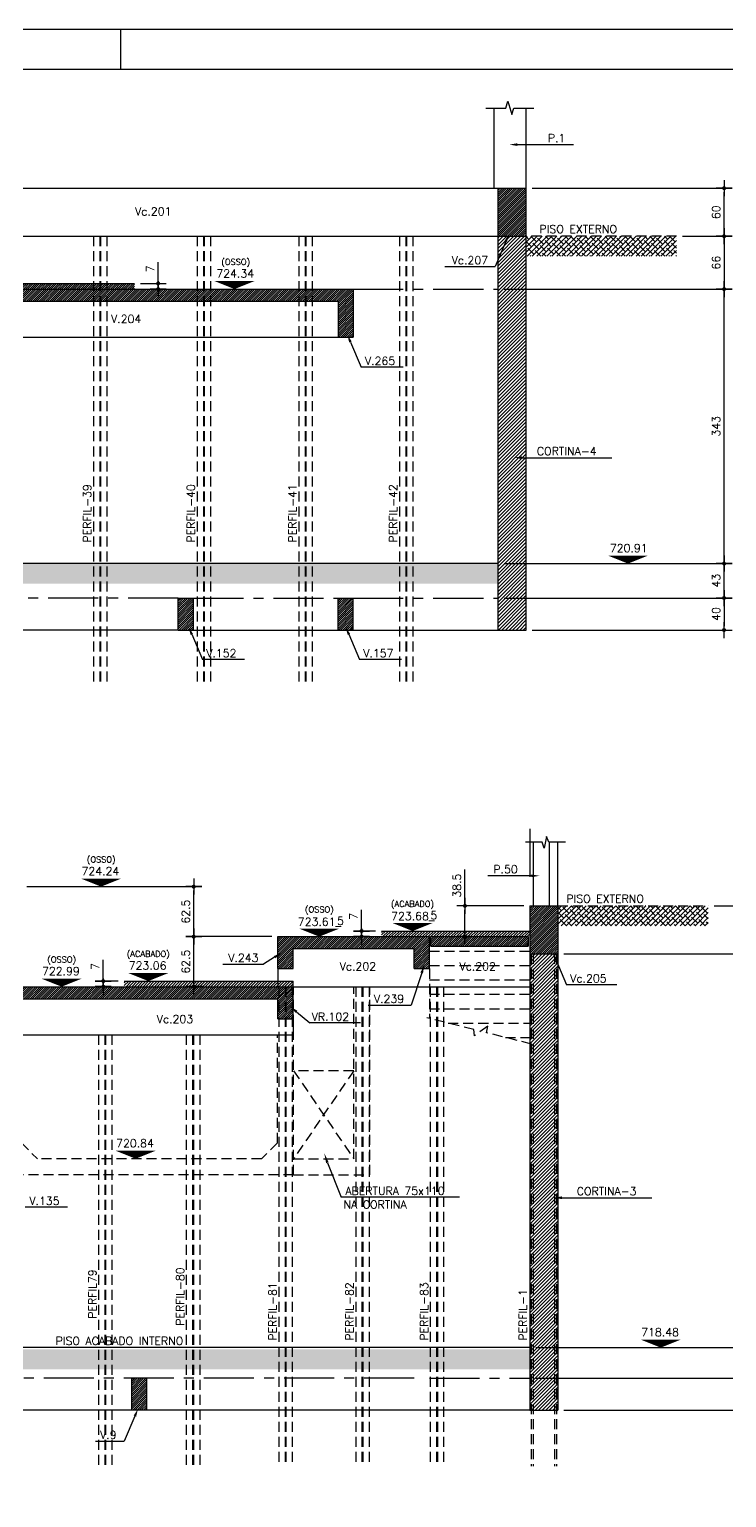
# Model space of a CAD drawing. Header units: inches. Extents: x 0 to 5940, y 0 to 4205.
# Drawn here: x 3051 to 3921, y 2370 to 4205 of the extents above; entities that cross this region are included whole.
import ezdxf
from ezdxf.enums import TextEntityAlignment as Align

# ---------------------------------------------------------------- set-up
doc = ezdxf.new("R2010")
doc.units = ezdxf.units.IN
doc.header["$LTSCALE"] = 50
doc.header["$MEASUREMENT"] = 0
doc.linetypes.add('CENTER', pattern=[2, 1.25, -0.25, 0.25, -0.25])
doc.linetypes.add('HIDDEN', pattern=[0.375, 0.25, -0.125])
for name, color, linetype in [('ATERRO', 253, 'Continuous'), ('CORTE-FORMA', 1, 'Continuous'), ('COTA', 6, 'Continuous'), ('DETALHES', 2, 'Continuous'), ('FOLHA', 7, 'Continuous'), ('NIVEL', 3, 'Continuous'), ('TEXTO', 3, 'Continuous'), ('TEXTO_PERFIL', 4, 'Continuous'), ('VISTAS', 2, 'Continuous')]:
    doc.layers.add(name, color=color, linetype=linetype)
doc.styles.add('060CL', font='simplex.shx', dxfattribs={"height": 11.25})
doc.styles.add('ROMANS', font='romans.shx')
doc.dimstyles.new('COTA_50', dxfattribs={"dimscale": 5, "dimtxt": 2, "dimasz": 1, "dimexe": 2, "dimexo": 1.5, "dimgap": 1, "dimtad": 1, "dimzin": 12, "dimdsep": 46, "dimtxsty": 'ROMANS', "dimblk1": 'COTA', "dimblk2": 'COTA', "dimsah": 1, "dimcen": -4, "dimdle": 1.5, "dimclrd": 6, "dimclre": 6, "dimclrt": 3, "dimadec": 0, "dimazin": 0, "dimtfac": 1, "dimtofl": 0, "dimtmove": 0, "dimatfit": 3, "dimldrblk": 'COTA', "dimfxl": 1, "dimtolj": 1, "dimtzin": 12, "dimarcsym": 0})
pattern_1 = [(45, (1113.1584, 8112.7046), (-1.3258252, 1.3258252), [])]
pattern_2 = [(45, (1113.1584, 8112.7046), (-3.093592, 3.093592), []), (135, (1113.1584, 8112.7046), (-9.2807765, 3.093592), [10.9375, -6.5625])]
pattern_3 = [(45, (-4682.6648, 13250.9905), (-1.32582521, 1.32582521), [])]
pattern_4 = [(45, (-30538.57, 9225.6202), (-1.76776695, 1.76776695), [])]

# ---------------------------------------------------------------- blocks, each defined once
blk = doc.blocks.new('COTA')
at = {"layer": 'COTA'}
for p, q in [((2, 0), (-2, 0)), ((0, -2), (0, 2))]:
    blk.add_line(p, q, dxfattribs=at)
at = {"layer": 'COTA', "const_width": 0.5}
blk.add_lwpolyline([(-0.25, 0, 1), (0.25, 0, 1)], format="xyb", close=True, dxfattribs=at)
blk = doc.blocks.new('*D6')
at = {"layer": 'COTA', "color": 6, "lineweight": -2, "transparency": 16777216}
for p, q in [((3678.7, 4006.5), (3928.3, 4006.5)), ((3918.3, 3951.5), (3918.3, 4001.5)), ((3866.4, 3946.5), (3928.3, 3946.5))]:
    blk.add_line(p, q, dxfattribs=at)
at = {"layer": 'Defpoints', "color": 0, "transparency": 16777216}
for p in [(3671.2, 4006.5), (3918.3, 4006.5), (3858.9, 3946.5)]:
    blk.add_point(p, dxfattribs=at)
at = {"layer": 'COTA', "color": 6, "lineweight": -2, "transparency": 16777216, "xscale": 5, "yscale": 5, "zscale": 5}
for p, rotation in [((3918.3, 4006.5), 90), ((3918.3, 3946.5), 270)]:
    blk.add_blockref('COTA', p, dxfattribs=dict(at, rotation=rotation))
at = {"layer": 'COTA', "color": 3, "transparency": 16777216, "insert": (3908.3, 3976.5), "char_height": 10, "attachment_point": 5, "rotation": 90, "style": 'ROMANS'}
blk.add_mtext('\\A1;60', dxfattribs=at)
blk = doc.blocks.new('*D7')
at = {"layer": 'COTA', "color": 6, "lineweight": -2, "transparency": 16777216}
for p, q in [((3643.7, 3494.5), (3928.3, 3494.5)), ((3918.3, 3489.5), (3918.3, 3459.5)), ((3678.7, 3454.5), (3928.3, 3454.5))]:
    blk.add_line(p, q, dxfattribs=at)
at = {"layer": 'Defpoints', "color": 0, "transparency": 16777216}
for p in [(3636.2, 3494.5), (3671.2, 3454.5), (3918.3, 3454.5)]:
    blk.add_point(p, dxfattribs=at)
at = {"layer": 'COTA', "color": 6, "lineweight": -2, "transparency": 16777216, "xscale": 5, "yscale": 5, "zscale": 5}
for p, rotation in [((3918.3, 3494.5), 90), ((3918.3, 3454.5), 270)]:
    blk.add_blockref('COTA', p, dxfattribs=dict(at, rotation=rotation))
at = {"layer": 'COTA', "color": 3, "transparency": 16777216, "insert": (3908.3, 3474.5), "char_height": 10, "attachment_point": 5, "rotation": 90, "style": 'ROMANS'}
blk.add_mtext('\\A1;40', dxfattribs=at)
blk = doc.blocks.new('*D5')
at = {"layer": 'COTA', "color": 6, "lineweight": -2, "transparency": 16777216}
for p, q in [((3866.4, 3946.5), (3928.3, 3946.5)), ((3918.3, 3941.5), (3918.3, 3885.5)), ((3866.4, 3880.5), (3928.3, 3880.5))]:
    blk.add_line(p, q, dxfattribs=at)
at = {"layer": 'Defpoints', "color": 0, "transparency": 16777216}
for p in [(3858.9, 3946.5), (3858.9, 3880.5), (3918.3, 3880.5)]:
    blk.add_point(p, dxfattribs=at)
at = {"layer": 'COTA', "color": 6, "lineweight": -2, "transparency": 16777216, "xscale": 5, "yscale": 5, "zscale": 5}
for p, rotation in [((3918.3, 3946.5), 90), ((3918.3, 3880.5), 270)]:
    blk.add_blockref('COTA', p, dxfattribs=dict(at, rotation=rotation))
at = {"layer": 'COTA', "color": 3, "transparency": 16777216, "insert": (3908.3, 3913.5), "char_height": 10, "attachment_point": 5, "rotation": 90, "style": 'ROMANS'}
blk.add_mtext('\\A1;66', dxfattribs=at)
blk = doc.blocks.new('*D18')
at = {"layer": 'COTA', "color": 6, "lineweight": -2, "transparency": 16777216}
for p, q in [((3906, 3109.9), (3964, 3109.9)), ((3954, 3104.9), (3954, 3054.9)), ((3718.3, 3049.9), (3964, 3049.9))]:
    blk.add_line(p, q, dxfattribs=at)
at = {"layer": 'Defpoints', "color": 0, "transparency": 16777216}
for p in [(3898.5, 3109.9), (3710.8, 3049.9), (3954, 3049.9)]:
    blk.add_point(p, dxfattribs=at)
at = {"layer": 'COTA', "color": 6, "lineweight": -2, "transparency": 16777216, "xscale": 5, "yscale": 5, "zscale": 5}
for p, rotation in [((3954, 3109.9), 90), ((3954, 3049.9), 270)]:
    blk.add_blockref('COTA', p, dxfattribs=dict(at, rotation=rotation))
at = {"layer": 'COTA', "color": 3, "transparency": 16777216, "insert": (3944, 3079.9), "char_height": 10, "attachment_point": 5, "rotation": 90, "style": 'ROMANS'}
blk.add_mtext('\\A1;60', dxfattribs=at)
blk = doc.blocks.new('*D19')
at = {"layer": 'COTA', "color": 6, "lineweight": -2, "transparency": 16777216}
for p, q in [((3725.8, 3049.9), (3964, 3049.9)), ((3954, 3044.9), (3954, 2562.9)), ((3683.3, 2557.9), (3964, 2557.9))]:
    blk.add_line(p, q, dxfattribs=at)
at = {"layer": 'Defpoints', "color": 0, "transparency": 16777216}
for p in [(3718.3, 3049.9), (3675.8, 2557.9), (3954, 2557.9)]:
    blk.add_point(p, dxfattribs=at)
at = {"layer": 'COTA', "color": 6, "lineweight": -2, "transparency": 16777216, "xscale": 5, "yscale": 5, "zscale": 5}
for p, rotation in [((3954, 3049.9), 90), ((3954, 2557.9), 270)]:
    blk.add_blockref('COTA', p, dxfattribs=dict(at, rotation=rotation))
at = {"layer": 'COTA', "color": 3, "transparency": 16777216, "insert": (3944, 2803.9), "char_height": 10, "attachment_point": 5, "rotation": 90, "style": 'ROMANS'}
blk.add_mtext('\\A1;492', dxfattribs=at)
blk = doc.blocks.new('*D20')
at = {"layer": 'COTA', "color": 6, "lineweight": -2, "transparency": 16777216}
for p, q in [((3683.3, 2557.9), (3964, 2557.9)), ((3954, 2524.9), (3954, 2552.9)), ((3683.3, 2519.9), (3964, 2519.9))]:
    blk.add_line(p, q, dxfattribs=at)
at = {"layer": 'Defpoints', "color": 0, "transparency": 16777216}
for p in [(3675.8, 2557.9), (3954, 2557.9), (3675.8, 2519.9)]:
    blk.add_point(p, dxfattribs=at)
at = {"layer": 'COTA', "color": 6, "lineweight": -2, "transparency": 16777216, "xscale": 5, "yscale": 5, "zscale": 5}
for p, rotation in [((3954, 2557.9), 90), ((3954, 2519.9), 270)]:
    blk.add_blockref('COTA', p, dxfattribs=dict(at, rotation=rotation))
at = {"layer": 'COTA', "color": 3, "transparency": 16777216, "insert": (3944, 2538.9), "char_height": 10, "attachment_point": 5, "rotation": 90, "style": 'ROMANS'}
blk.add_mtext('\\A1;38', dxfattribs=at)
blk = doc.blocks.new('*D21')
at = {"layer": 'COTA', "color": 6, "lineweight": -2, "transparency": 16777216}
for p, q in [((3690.8, 2519.9), (3964, 2519.9)), ((3954, 2514.9), (3954, 2484.9)), ((3718.3, 2479.9), (3964, 2479.9))]:
    blk.add_line(p, q, dxfattribs=at)
at = {"layer": 'Defpoints', "color": 0, "transparency": 16777216}
for p in [(3683.3, 2519.9), (3710.8, 2479.9), (3954, 2479.9)]:
    blk.add_point(p, dxfattribs=at)
at = {"layer": 'COTA', "color": 6, "lineweight": -2, "transparency": 16777216, "xscale": 5, "yscale": 5, "zscale": 5}
for p, rotation in [((3954, 2519.9), 90), ((3954, 2479.9), 270)]:
    blk.add_blockref('COTA', p, dxfattribs=dict(at, rotation=rotation))
at = {"layer": 'COTA', "color": 3, "transparency": 16777216, "insert": (3944, 2499.9), "char_height": 10, "attachment_point": 5, "rotation": 90, "style": 'ROMANS'}
blk.add_mtext('\\A1;40', dxfattribs=at)
blk = doc.blocks.new('*D22')
at = {"layer": 'COTA', "color": 6, "lineweight": -2, "transparency": 16777216}
for p, q in [((3594.7, 3109.9), (3594.7, 3155.4)), ((3668.3, 3109.9), (3584.7, 3109.9)), ((3594.7, 3076.4), (3594.7, 3104.9)), ((3600.6, 3071.4), (3584.7, 3071.4))]:
    blk.add_line(p, q, dxfattribs=at)
at = {"layer": 'Defpoints', "color": 0, "transparency": 16777216}
for p in [(3594.7, 3109.9), (3675.8, 3109.9), (3608.1, 3071.4)]:
    blk.add_point(p, dxfattribs=at)
at = {"layer": 'COTA', "color": 6, "lineweight": -2, "transparency": 16777216, "xscale": 5, "yscale": 5, "zscale": 5}
for p, rotation in [((3594.7, 3109.9), 90), ((3594.7, 3071.4), 270)]:
    blk.add_blockref('COTA', p, dxfattribs=dict(at, rotation=rotation))
at = {"layer": 'COTA', "color": 3, "transparency": 16777216, "insert": (3584.7, 3135.1), "char_height": 10, "attachment_point": 5, "rotation": 90, "style": 'ROMANS'}
blk.add_mtext('\\A1;38.5', dxfattribs=at)
blk = doc.blocks.new('*D23')
at = {"layer": 'COTA', "color": 6, "lineweight": -2, "transparency": 16777216}
for p, q in [((3353.7, 3071.4), (3246, 3071.4)), ((3256, 3013.9), (3256, 3066.4)), ((3268.2, 3008.9), (3246, 3008.9))]:
    blk.add_line(p, q, dxfattribs=at)
at = {"layer": 'Defpoints', "color": 0, "transparency": 16777216}
for p in [(3256, 3071.4), (3361.2, 3071.4), (3275.7, 3008.9)]:
    blk.add_point(p, dxfattribs=at)
at = {"layer": 'COTA', "color": 6, "lineweight": -2, "transparency": 16777216, "xscale": 5, "yscale": 5, "zscale": 5}
for p, rotation in [((3256, 3071.4), 90), ((3256, 3008.9), 270)]:
    blk.add_blockref('COTA', p, dxfattribs=dict(at, rotation=rotation))
at = {"layer": 'COTA', "color": 3, "transparency": 16777216, "insert": (3246, 3040.1), "char_height": 10, "attachment_point": 5, "rotation": 90, "style": 'ROMANS'}
blk.add_mtext('\\A1;62.5', dxfattribs=at)
blk = doc.blocks.new('*D24')
at = {"layer": 'COTA', "color": 6, "lineweight": -2, "transparency": 16777216}
for p, q in [((3047.7, 3133.9), (3266, 3133.9)), ((3256, 3076.4), (3256, 3128.9)), ((3262.7, 3071.4), (3246, 3071.4))]:
    blk.add_line(p, q, dxfattribs=at)
at = {"layer": 'Defpoints', "color": 0, "transparency": 16777216}
for p in [(3040.2, 3133.9), (3256, 3133.9), (3270.2, 3071.4)]:
    blk.add_point(p, dxfattribs=at)
at = {"layer": 'COTA', "color": 6, "lineweight": -2, "transparency": 16777216, "xscale": 5, "yscale": 5, "zscale": 5}
for p, rotation in [((3256, 3133.9), 90), ((3256, 3071.4), 270)]:
    blk.add_blockref('COTA', p, dxfattribs=dict(at, rotation=rotation))
at = {"layer": 'COTA', "color": 3, "transparency": 16777216, "insert": (3246, 3102.6), "char_height": 10, "attachment_point": 5, "rotation": 90, "style": 'ROMANS'}
blk.add_mtext('\\A1;62.5', dxfattribs=at)
blk = doc.blocks.new('*D89')
at = {"layer": 'COTA', "color": 6, "lineweight": -2, "transparency": 16777216}
for p, q in [((3465.6, 3083.4), (3465.6, 3105.1)), ((3483.1, 3078.4), (3455.6, 3078.4)), ((3458.8, 3071.4), (3455.6, 3071.4)), ((3465.6, 3066.4), (3465.6, 3061.4))]:
    blk.add_line(p, q, dxfattribs=at)
at = {"layer": 'Defpoints', "color": 0, "transparency": 16777216}
for p in [(3465.6, 3078.4), (3466.3, 3071.4), (3490.6, 3078.4)]:
    blk.add_point(p, dxfattribs=at)
at = {"layer": 'COTA', "color": 6, "lineweight": -2, "transparency": 16777216, "xscale": 5, "yscale": 5, "zscale": 5}
for p, rotation in [((3465.6, 3078.4), 270), ((3465.6, 3071.4), 90)]:
    blk.add_blockref('COTA', p, dxfattribs=dict(at, rotation=rotation))
at = {"layer": 'COTA', "color": 3, "transparency": 16777216, "insert": (3455.6, 3096.7), "char_height": 10, "attachment_point": 5, "rotation": 90, "style": 'ROMANS'}
blk.add_mtext('\\A1;7', dxfattribs=at)
blk = doc.blocks.new('*D90')
at = {"layer": 'COTA', "color": 6, "lineweight": -2, "transparency": 16777216}
for p, q in [((3143, 3020.9), (3143, 3042.6)), ((3161.8, 3015.9), (3133, 3015.9)), ((3141.3, 3008.9), (3133, 3008.9)), ((3143, 3003.9), (3143, 2998.9))]:
    blk.add_line(p, q, dxfattribs=at)
at = {"layer": 'Defpoints', "color": 0, "transparency": 16777216}
for p in [(3143, 3015.9), (3148.8, 3008.9), (3169.3, 3015.9)]:
    blk.add_point(p, dxfattribs=at)
at = {"layer": 'COTA', "color": 6, "lineweight": -2, "transparency": 16777216, "xscale": 5, "yscale": 5, "zscale": 5}
for p, rotation in [((3143, 3015.9), 270), ((3143, 3008.9), 90)]:
    blk.add_blockref('COTA', p, dxfattribs=dict(at, rotation=rotation))
at = {"layer": 'COTA', "color": 3, "transparency": 16777216, "insert": (3133, 3034.2), "char_height": 10, "attachment_point": 5, "rotation": 90, "style": 'ROMANS'}
blk.add_mtext('\\A1;7', dxfattribs=at)
blk = doc.blocks.new('*D96')
at = {"layer": 'COTA', "color": 6, "lineweight": -2, "transparency": 16777216}
for p, q in [((3211.5, 3892.5), (3211.5, 3914.2)), ((3189.6, 3887.5), (3221.5, 3887.5)), ((3211.5, 3875.5), (3211.5, 3870.5)), ((3213.6, 3880.5), (3221.5, 3880.5))]:
    blk.add_line(p, q, dxfattribs=at)
at = {"layer": 'Defpoints', "color": 0, "transparency": 16777216}
for p in [(3182.1, 3887.5), (3206.1, 3880.5), (3211.5, 3887.5)]:
    blk.add_point(p, dxfattribs=at)
at = {"layer": 'COTA', "color": 6, "lineweight": -2, "transparency": 16777216, "xscale": 5, "yscale": 5, "zscale": 5}
for p, rotation in [((3211.5, 3887.5), 270), ((3211.5, 3880.5), 90)]:
    blk.add_blockref('COTA', p, dxfattribs=dict(at, rotation=rotation))
at = {"layer": 'COTA', "color": 3, "transparency": 16777216, "insert": (3201.5, 3905.8), "char_height": 10, "attachment_point": 5, "rotation": 90, "style": 'ROMANS'}
blk.add_mtext('\\A1;7', dxfattribs=at)
blk = doc.blocks.new('*D109')
at = {"layer": 'COTA', "color": 6, "lineweight": -2, "transparency": 16777216}
for p, q in [((3643.7, 3880.5), (3928.3, 3880.5)), ((3918.3, 3542.5), (3918.3, 3875.5)), ((3643.7, 3537.5), (3928.3, 3537.5))]:
    blk.add_line(p, q, dxfattribs=at)
at = {"layer": 'Defpoints', "color": 0, "transparency": 16777216}
for p in [(3636.2, 3880.5), (3918.3, 3880.5), (3636.2, 3537.5)]:
    blk.add_point(p, dxfattribs=at)
at = {"layer": 'COTA', "color": 6, "lineweight": -2, "transparency": 16777216, "xscale": 5, "yscale": 5, "zscale": 5}
for p, rotation in [((3918.3, 3880.5), 90), ((3918.3, 3537.5), 270)]:
    blk.add_blockref('COTA', p, dxfattribs=dict(at, rotation=rotation))
at = {"layer": 'COTA', "color": 3, "transparency": 16777216, "insert": (3908.3, 3709), "char_height": 10, "attachment_point": 5, "rotation": 90, "style": 'ROMANS'}
blk.add_mtext('\\A1;343', dxfattribs=at)
blk = doc.blocks.new('*D110')
at = {"layer": 'COTA', "color": 6, "lineweight": -2, "transparency": 16777216}
for p, q in [((3910.3, 3537.5), (3928.3, 3537.5)), ((3918.3, 3499.5), (3918.3, 3532.5)), ((3910.3, 3494.5), (3928.3, 3494.5))]:
    blk.add_line(p, q, dxfattribs=at)
at = {"layer": 'Defpoints', "color": 0, "transparency": 16777216}
for p in [(3902.8, 3537.5), (3918.3, 3537.5), (3902.8, 3494.5)]:
    blk.add_point(p, dxfattribs=at)
at = {"layer": 'COTA', "color": 6, "lineweight": -2, "transparency": 16777216, "xscale": 5, "yscale": 5, "zscale": 5}
for p, rotation in [((3918.3, 3537.5), 90), ((3918.3, 3494.5), 270)]:
    blk.add_blockref('COTA', p, dxfattribs=dict(at, rotation=rotation))
at = {"layer": 'COTA', "color": 3, "transparency": 16777216, "insert": (3908.3, 3516), "char_height": 10, "attachment_point": 5, "rotation": 90, "style": 'ROMANS'}
blk.add_mtext('\\A1;43', dxfattribs=at)

msp = doc.modelspace()

# ---------------------------------------------------------------- hatches: boundary and pattern name
at = {"layer": 'ATERRO'}
h = msp.add_hatch(dxfattribs=at)
h.set_pattern_fill('ANSI38', color=256, scale=35)
h.set_pattern_definition(pattern_2)
h.paths.add_polyline_path([(3858.858, 3946.516), (3671.169, 3946.516), (3671.169, 3921.564), (3858.858, 3921.564)])
h = msp.add_hatch(dxfattribs=at)
h.set_pattern_fill('ANSI38', color=256, scale=35)
h.set_pattern_definition(pattern_2)
h.paths.add_polyline_path([(3636.169, 3512.516), (3636.169, 3537.516), (711.969, 3537.516), (711.969, 3512.516)])
h = msp.add_hatch(dxfattribs=at)
h.set_pattern_fill('ANSI38', color=256, scale=35)
h.set_pattern_definition([(45, (-4682.6648, 13250.9905), (-3.0935922, 3.0935922), []), (135, (-4682.6648, 13250.9905), (-9.2807765, 3.0935922), [10.9375, -6.5625])])
h.paths.add_polyline_path([(2537.726, 2555.891), (3675.816, 2555.891), (3675.816, 2530.891), (2537.726, 2530.891)])
at = {"layer": 'DETALHES'}
h = msp.add_hatch(dxfattribs=at)
h.set_pattern_fill('ANSI38', color=8, scale=35, style=0)
h.set_pattern_definition([(45, (-12096.1614, 7004.6867), (-3.0935922, 3.0935922), []), (135, (-12096.1614, 7004.6867), (-9.2807765, 3.0935922), [10.9375, -6.5625])])
h.paths.add_polyline_path([(3710.816, 3109.891), (3898.505, 3109.891), (3898.505, 3084.938), (3710.816, 3084.938)])
at = {"layer": 'VISTAS'}
h = msp.add_hatch(dxfattribs=at)
h.set_pattern_fill('ANSI31', color=252, scale=15)
h.set_pattern_definition(pattern_1)
h.paths.add_polyline_path([(3636.169, 3946.516), (3671.169, 3946.516), (3671.169, 4006.516), (3636.169, 4006.516)])
h = msp.add_hatch(dxfattribs=at)
h.set_pattern_fill('ANSI31', color=253, scale=25)
h.set_pattern_definition([(45, (1113.1584, 8112.7046), (-2.2097087, 2.2097087), [])])
h.paths.add_polyline_path([(3671.169, 3946.516), (3636.169, 3946.516), (3636.169, 3454.516), (3671.169, 3454.516)])
h = msp.add_hatch(dxfattribs=at)
h.set_pattern_fill('ANSI31', color=253, scale=15)
h.set_pattern_definition([(45, (-30538.57, 8925.2883), (-1.32582521, 1.32582521), [])])
h.paths.add_polyline_path([(2926.703, 3880.516), (3182.117, 3880.516), (3182.117, 3887.516), (2926.703, 3887.516), (2926.703, 3885.516), (2421.703, 3885.516), (2421.703, 3870.516), (2926.703, 3870.516)])
h = msp.add_hatch(dxfattribs=at)
h.set_pattern_fill('ANSI31', color=252, scale=15)
h.set_pattern_definition(pattern_1)
h.paths.add_polyline_path([(2421.703, 3870.516), (2421.703, 3820.516), (2440.703, 3820.516), (2440.703, 3855.516), (2926.703, 3855.516), (2926.703, 3820.516), (2961.703, 3820.516), (2961.703, 3865.516), (3436.203, 3865.516), (3436.203, 3820.516), (3455.203, 3820.516), (3455.203, 3880.516), (2926.703, 3880.516), (2926.703, 3870.516)])
h = msp.add_hatch(dxfattribs=at)
h.set_pattern_fill('ANSI31', color=252, scale=15)
h.set_pattern_definition(pattern_1)
h.paths.add_polyline_path([(3236.669, 3454.516), (3236.669, 3494.516), (3255.669, 3494.516), (3255.669, 3454.516)])
h = msp.add_hatch(dxfattribs=at)
h.set_pattern_fill('ANSI31', color=252, scale=15)
h.set_pattern_definition(pattern_1)
h.paths.add_polyline_path([(3436.203, 3454.516), (3436.203, 3494.516), (3455.203, 3494.516), (3455.203, 3454.516)])
h = msp.add_hatch(dxfattribs=at)
h.set_pattern_fill('ANSI31', color=252, scale=15)
h.set_pattern_definition(pattern_3)
h.paths.add_polyline_path([(3675.816, 3049.891), (3710.816, 3049.891), (3710.816, 3109.891), (3675.816, 3109.891)])
h = msp.add_hatch(dxfattribs=at)
h.set_pattern_fill('ANSI31', color=252, scale=15)
h.set_pattern_definition(pattern_3)
h.paths.add_polyline_path([(3361.226, 3071.391), (3550.26, 3071.391), (3550.26, 3031.391), (3531.26, 3031.391), (3531.26, 3056.391), (3380.226, 3056.391), (3380.226, 3031.391), (3361.226, 3031.391)])
h = msp.add_hatch(dxfattribs=at)
h.set_pattern_fill('ANSI31', color=253, scale=20)
h.set_pattern_definition(pattern_4)
h.paths.add_polyline_path([(3675.816, 3078.391), (3490.617, 3078.391), (3490.617, 3071.391), (3675.816, 3071.391)])
h = msp.add_hatch(dxfattribs=at)
h.set_pattern_fill('ANSI31', color=252, scale=15)
h.set_pattern_definition(pattern_3)
h.paths.add_polyline_path([(3552.26, 3071.391), (3673.816, 3071.391), (3673.816, 3059.391), (3552.26, 3059.391)])
h = msp.add_hatch(dxfattribs=at)
h.set_pattern_fill('ANSI31', color=253, scale=25)
h.set_pattern_definition([(45, (-4682.6648, 13250.9905), (-2.2097087, 2.2097087), [])])
h.paths.add_polyline_path([(3675.816, 3049.891), (3710.816, 3049.891), (3710.816, 2479.891), (3675.816, 2479.891)])
h = msp.add_hatch(dxfattribs=at)
h.set_pattern_fill('ANSI31', color=252, scale=15)
h.set_pattern_definition(pattern_3)
h.paths.add_polyline_path([(3021.226, 3008.891), (3380.226, 3008.891), (3380.226, 2968.891), (3361.226, 2968.891), (3361.226, 2993.891), (3040.226, 2993.891), (3040.226, 2968.891), (3021.226, 2968.891)])
h = msp.add_hatch(dxfattribs=at)
h.set_pattern_fill('ANSI31', color=253, scale=20)
h.set_pattern_definition(pattern_4)
h.paths.add_polyline_path([(3380.226, 3015.891), (3169.291, 3015.891), (3169.291, 3008.891), (3380.226, 3008.891)])
h = msp.add_hatch(dxfattribs=at)
h.set_pattern_fill('ANSI31', color=252, scale=15)
h.set_pattern_definition([(45, (-4525.6648, 13250.9905), (-1.32582521, 1.32582521), [])])
h.paths.add_polyline_path([(3197.226, 2479.891), (3197.226, 2519.891), (3178.226, 2519.891), (3178.226, 2479.891)])

# ---------------------------------------------------------------- linework, layer by layer
at = {"layer": 'CORTE-FORMA'}
for p, q in [((3636.169, 3946.516), (3636.169, 4006.516)), ((3636.169, 4006.516), (3671.169, 4006.516)), ((3671.169, 3946.516), (3671.169, 4006.516)), ((3636.169, 3946.516), (3671.169, 3946.516)), ((2926.703, 3880.516), (3455.203, 3880.516)), ((3455.203, 3880.516), (3455.203, 3820.516)), ((2961.703, 3865.516), (3436.203, 3865.516)), ((3436.203, 3865.516), (3436.203, 3820.516)), ((3436.203, 3820.516), (3455.203, 3820.516))]:
    msp.add_line(p, q, dxfattribs=at)
at = {"layer": 'COTA', "linetype": 'CENTER'}
for p, q in [((3455.203, 3880.516), (3636.169, 3880.516)), ((3236.669, 3494.516), (2990.669, 3494.516)), ((3255.669, 3494.516), (3436.203, 3494.516)), ((3455.203, 3494.516), (3636.169, 3494.516)), ((3531.26, 2519.891), (3040.226, 2519.891)), ((3550.26, 2519.891), (3675.816, 2519.891))]:
    msp.add_line(p, q, dxfattribs=at)
at = {"layer": 'DETALHES', "color": 1, "linetype": 'HIDDEN'}
msp.add_line((3710.816, 3109.891), (3898.505, 3109.891), dxfattribs=at)
at = {"layer": 'FOLHA'}
msp.add_line((3165, 4155), (3165, 4205), dxfattribs=at)
at = {"layer": 'FOLHA', "color": 1}
msp.add_line((5895, 4155), (125, 4155), dxfattribs=at)
at = {"layer": 'FOLHA'}
msp.add_lwpolyline([(0, 4205), (0, 0), (5940, 0), (5940, 4205)], close=True, dxfattribs=at)
at = {"layer": 'NIVEL', "color": 1}
for points in [[(3306.906, 3880.516, 0, 50, 0), (3306.906, 3890.516, 50, 50, 0)], [(3798.36, 3537.516, 0, 50, 0), (3798.36, 3547.516, 50, 50, 0)], [(3140.332, 3133.891, 0, 50, 0), (3140.332, 3143.891, 50, 50, 0)], [(3412.762, 3071.391, 0, 50, 0), (3412.762, 3081.391, 50, 50, 0)], [(3529.307, 3078.391, 0, 50, 0), (3529.307, 3088.391, 50, 50, 0)], [(3199.289, 3015.891, 0, 50, 0), (3199.289, 3025.891, 50, 50, 0)], [(3090.997, 3008.891, 0, 50, 0), (3090.997, 3018.891, 50, 50, 0)], [(3183.532, 2793.891, 0, 50, 0), (3183.532, 2803.891, 50, 50, 0)], [(3839.247, 2557.891, 0, 50, 0), (3839.247, 2567.891, 50, 50, 0)]]:
    msp.add_lwpolyline(points, format="xyseb", dxfattribs=at)
at = {"layer": 'TEXTO', "color": 8}
for p, q in [((3660.128, 4060.976), (3730.278, 4060.976)), ((3645.74, 3940.155), (3632.26, 3908.732)), ((3569.436, 3908.732), (3632.26, 3908.732)), ((3451.734, 3814.335), (3465.213, 3782.912)), ((3517.471, 3782.912), (3465.213, 3782.912)), ((3665.978, 3669.829), (3778.138, 3669.829)), ((3253.551, 3449.122), (3267.03, 3417.699)), ((3449.664, 3449.122), (3463.144, 3417.699)), ((3319.289, 3417.699), (3267.03, 3417.699)), ((3515.402, 3417.699), (3463.144, 3417.699)), ((3677.765, 3147.443), (3623.389, 3147.443)), ((3356.892, 3045.69), (3343.233, 3037.118)), ((3292.433, 3037.118), (3343.233, 3037.118)), ((3708.088, 3042.789), (3721.567, 3011.366)), ((3540.701, 3026.029), (3527.62, 2985.867)), ((3784.391, 3011.366), (3721.567, 3011.366)), ((3384.303, 2977.506), (3400.922, 2963.594)), ((3473.829, 2985.867), (3527.62, 2985.867)), ((3464.089, 2963.594), (3400.922, 2963.594)), ((3422.856, 2788.931), (3440.045, 2745.86)), ((3587.917, 2745.86), (3440.045, 2745.86)), ((3715.783, 2745.146), (3827.944, 2745.146)), ((3098.375, 2733.345), (3045.396, 2733.345)), ((3182.55, 2472.368), (3169.071, 2440.945)), ((3133.277, 2440.945), (3169.071, 2440.945))]:
    msp.add_line(p, q, dxfattribs=at)
for points in [[(3660.128, 4059.309), (3660.128, 4062.643), (3650.128, 4060.976)], [(3644.208, 3940.812), (3647.271, 3939.498), (3649.682, 3949.345)], [(3453.266, 3814.992), (3450.202, 3813.678), (3447.792, 3823.525)], [(3665.978, 3668.162), (3665.978, 3671.495), (3655.978, 3669.829)], [(3255.083, 3449.779), (3252.019, 3448.465), (3249.609, 3458.313)], [(3451.196, 3449.779), (3448.132, 3448.465), (3445.722, 3458.313)], [(3677.765, 3145.776), (3677.765, 3149.11), (3687.765, 3147.443)], [(3356.006, 3047.101), (3357.778, 3044.278), (3365.362, 3051.006)], [(3709.62, 3043.446), (3706.556, 3042.132), (3704.146, 3051.979)], [(3539.116, 3026.545), (3542.285, 3025.513), (3543.797, 3035.538)], [(3385.373, 2978.784), (3383.233, 2976.228), (3376.635, 2983.925)], [(3424.388, 2789.588), (3421.324, 2788.274), (3418.914, 2801.121)], [(3715.783, 2743.479), (3715.783, 2746.813), (3705.783, 2745.146)], [(3181.018, 2473.025), (3184.082, 2471.711), (3186.492, 2481.558)]]:
    msp.add_solid(points, dxfattribs=at)
at = {"layer": 'VISTAS', "color": 8}
for p, q in [((3645.822, 4106.516), (3648.162, 4115.211)), ((3648.162, 4115.211), (3653.203, 4098.703)), ((3620.668, 4106.516), (3645.822, 4106.516)), ((3653.203, 4098.703), (3655.572, 4106.516)), ((3655.572, 4106.516), (3680.669, 4106.516)), ((3696.661, 3196.389), (3693.46, 3181.913)), ((3699.282, 3189.301), (3696.661, 3196.389)), ((3691.167, 3189.301), (3670.316, 3189.301)), ((3693.46, 3181.913), (3691.167, 3189.301)), ((3720.316, 3189.301), (3699.282, 3189.301))]:
    msp.add_line(p, q, dxfattribs=at)
at = {"layer": 'VISTAS'}
for p, q in [((3630.669, 4106.516), (3630.669, 4006.516)), ((3670.669, 4106.516), (3670.669, 4006.516)), ((2961.703, 3820.516), (3436.203, 3820.516)), ((3236.669, 3454.516), (2990.669, 3454.516)), ((3255.669, 3454.516), (3436.203, 3454.516)), ((3455.203, 3454.516), (3636.169, 3454.516)), ((3680.316, 3109.891), (3680.316, 3189.301)), ((3700.316, 3109.891), (3700.316, 3189.301)), ((3710.316, 3189.301), (3710.316, 3109.891)), ((3675.816, 3049.891), (3675.816, 2479.891)), ((3710.816, 3049.891), (3710.816, 2479.891)), ((3361.226, 3031.391), (3361.226, 3008.891)), ((3380.226, 3008.891), (3675.816, 3008.891)), ((3380.226, 2968.891), (3380.226, 2948.891)), ((3021.226, 2948.891), (3380.226, 2948.891)), ((3675.816, 2479.891), (3040.226, 2479.891)), ((3675.816, 2479.891), (3710.816, 2479.891))]:
    msp.add_line(p, q, dxfattribs=at)
at = {"layer": 'VISTAS', "color": 2}
for p, q in [((676.969, 4006.516), (3636.169, 4006.516)), ((676.969, 3946.516), (3636.169, 3946.516)), ((3636.169, 3454.516), (3636.169, 3946.516)), ((3671.169, 3454.516), (3671.169, 3946.516)), ((3636.169, 3537.516), (711.969, 3537.516)), ((3636.169, 3454.516), (3671.169, 3454.516)), ((3675.816, 2557.891), (2537.726, 2557.891))]:
    msp.add_line(p, q, dxfattribs=at)
at = {"layer": 'VISTAS', "color": 8, "linetype": 'HIDDEN'}
for p, q in [((3130.834, 3946.516), (3130.834, 3384.516)), ((3138.689, 3946.516), (3138.689, 3384.516)), ((3139.689, 3946.516), (3139.689, 3384.516)), ((3147.544, 3946.516), (3147.544, 3384.516)), ((3260.278, 3946.516), (3260.278, 3384.516)), ((3268.133, 3946.516), (3268.133, 3384.516)), ((3269.133, 3946.516), (3269.133, 3384.516)), ((3276.989, 3946.516), (3276.989, 3384.516)), ((3387.126, 3946.516), (3387.126, 3384.516)), ((3394.982, 3946.516), (3394.982, 3384.516)), ((3395.982, 3946.516), (3395.982, 3384.516)), ((3403.837, 3946.516), (3403.837, 3384.516)), ((3512.814, 3946.516), (3512.814, 3384.516)), ((3520.669, 3946.516), (3520.669, 3384.516)), ((3521.669, 3946.516), (3521.669, 3384.516)), ((3529.525, 3946.516), (3529.525, 3384.516)), ((3550.26, 3053.391), (3675.816, 3053.391)), ((3677.412, 3049.891), (3677.412, 2409.891)), ((3679.912, 3049.891), (3679.912, 2409.891)), ((3706.612, 3049.891), (3706.612, 2409.891)), ((3709.112, 3049.891), (3709.112, 2409.891)), ((3550.26, 3035.391), (3675.816, 3035.391)), ((3550.26, 3031.391), (3550.26, 2969.357)), ((3362.212, 3008.901), (3362.212, 2409.901)), ((3370.068, 3008.901), (3370.068, 2409.901)), ((3371.068, 3008.901), (3371.068, 2409.901)), ((3378.923, 3008.901), (3378.923, 2409.901)), ((3380.726, 2773.891), (3380.726, 3008.891)), ((3455.726, 2793.891), (3455.726, 3008.891)), ((3458.229, 3008.901), (3458.229, 2409.901)), ((3466.085, 3008.901), (3466.085, 2409.901)), ((3467.085, 3008.901), (3467.085, 2409.901)), ((3474.94, 3008.901), (3474.94, 2409.901)), ((3475.726, 2773.891), (3475.726, 3008.891)), ((3550.26, 3017.391), (3675.816, 3017.391)), ((3551.355, 3008.891), (3551.355, 2409.891)), ((3559.211, 3008.891), (3559.211, 2409.891)), ((3560.211, 3008.891), (3560.211, 2409.891)), ((3568.066, 3008.891), (3568.066, 2409.891)), ((3550.26, 2999.391), (3675.816, 2999.391)), ((3550.26, 2981.391), (3675.816, 2981.391)), ((3605.66, 2955.37), (3547.118, 2970.151)), ((3573.893, 2963.391), (3675.816, 2963.391)), ((3606.561, 2947.473), (3605.66, 2955.37)), ((3623.159, 2959.662), (3606.561, 2947.473)), ((3621.781, 2951.3), (3623.159, 2959.662)), ((3137.152, 2948.891), (3137.152, 2409.891)), ((3145.007, 2948.891), (3145.007, 2409.891)), ((3146.007, 2948.891), (3146.007, 2409.891)), ((3153.862, 2948.891), (3153.862, 2409.891)), ((3246.71, 2948.891), (3246.71, 2409.891)), ((3254.566, 2948.891), (3254.566, 2409.891)), ((3255.566, 2948.891), (3255.566, 2409.891)), ((3263.421, 2948.891), (3263.421, 2409.891)), ((3360.726, 2813.891), (3360.726, 2948.891)), ((3677.92, 2937.126), (3621.781, 2951.3)), ((3645.186, 2945.391), (3675.816, 2945.391)), ((3455.726, 2903.891), (3380.726, 2793.891)), ((3455.726, 2903.891), (3380.726, 2903.891)), ((3380.726, 2903.891), (3455.726, 2793.891)), ((3040.726, 2813.891), (3060.726, 2793.891)), ((3360.726, 2813.891), (3340.726, 2793.891)), ((3340.726, 2793.891), (3060.726, 2793.891)), ((3380.726, 2793.891), (3455.726, 2793.891)), ((3380.726, 2773.891), (3020.726, 2773.891)), ((3380.726, 2773.891), (3475.726, 2773.891))]:
    msp.add_line(p, q, dxfattribs=at)
at = {"layer": 'VISTAS', "color": 1, "linetype": 'HIDDEN'}
msp.add_line((3858.858, 3946.516), (3671.169, 3946.516), dxfattribs=at)
at = {"layer": 'VISTAS', "color": 253}
for p, q in [((2926.703, 3887.516), (3182.117, 3887.516)), ((3490.617, 3078.391), (3675.816, 3078.391)), ((3169.291, 3015.891), (3380.226, 3015.891)), ((3380.226, 3008.891), (3380.226, 3015.891))]:
    msp.add_line(p, q, dxfattribs=at)
at = {"layer": 'VISTAS', "color": 1}
for p, q in [((3236.669, 3494.516), (3255.669, 3494.516)), ((3236.669, 3454.516), (3236.669, 3494.516)), ((3255.669, 3454.516), (3255.669, 3494.516)), ((3436.203, 3494.516), (3455.203, 3494.516)), ((3436.203, 3454.516), (3436.203, 3494.516)), ((3455.203, 3454.516), (3455.203, 3494.516)), ((3236.669, 3454.516), (3255.669, 3454.516)), ((3436.203, 3454.516), (3455.203, 3454.516)), ((3675.816, 3206.022), (3675.816, 3146.022)), ((3675.816, 3109.891), (3675.816, 3049.891)), ((3675.816, 3109.891), (3710.816, 3109.891)), ((3710.816, 3109.891), (3710.816, 3049.891)), ((3361.226, 3031.391), (3361.226, 3071.391)), ((3361.226, 3071.391), (3550.26, 3071.391)), ((3550.26, 3031.391), (3550.26, 3071.391)), ((3552.26, 3059.391), (3552.26, 3071.391)), ((3552.26, 3071.391), (3673.816, 3071.391)), ((3673.816, 3071.391), (3673.816, 3059.391)), ((3380.226, 3031.391), (3380.226, 3056.391)), ((3380.226, 3056.391), (3531.26, 3056.391)), ((3531.26, 3031.391), (3531.26, 3056.391)), ((3552.26, 3059.391), (3673.816, 3059.391)), ((3675.816, 3049.891), (3710.816, 3049.891)), ((3361.226, 3031.391), (3380.226, 3031.391)), ((3531.26, 3031.391), (3550.26, 3031.391)), ((3021.226, 3008.891), (3380.226, 3008.891)), ((3380.226, 2968.891), (3380.226, 3008.891)), ((3040.226, 2993.891), (3361.226, 2993.891)), ((3361.226, 2968.891), (3361.226, 2993.891)), ((3361.226, 2968.891), (3380.226, 2968.891)), ((3197.226, 2519.891), (3178.226, 2519.891)), ((3178.226, 2519.891), (3178.226, 2479.891)), ((3197.226, 2479.891), (3197.226, 2519.891)), ((3197.226, 2479.891), (3178.226, 2479.891))]:
    msp.add_line(p, q, dxfattribs=at)

# ---------------------------------------------------------------- texts
at = {"layer": 'NIVEL', "color": 4, "style": 'ROMANS'}
for s, p in [('(OSSO)', (3308.439, 3910.673)), ('(OSSO)', (3140.436, 3164.048)), ('(OSSO)', (3412.866, 3101.548)), ('(ACABADO)', (3529.202, 3108.548)), ('(OSSO)', (3091.102, 3039.048)), ('(ACABADO)', (3199.185, 3046.048))]:
    msp.add_text(s, height=7.5, dxfattribs=at).set_placement(p, align=Align.CENTER)
at = {"layer": 'NIVEL', "color": 3, "style": 'ROMANS'}
for s, p in [('724.34', (3307.794, 3894.869)), ('720.91', (3799.248, 3551.869)), ('724.24', (3139.444, 3148.244)), ('723.68_', (3529.493, 3092.051)), ('5', (3555.724, 3093.043)), ('723.61_', (3412.948, 3085.051)), ('5', (3439.179, 3086.043)), ('722.99', (3090.11, 3023.244)), ('723.06', (3198.402, 3030.244)), ('720.84', (3182.644, 2808.244)), ('718.48', (3838.359, 2572.244))]:
    msp.add_text(s, height=10, dxfattribs=at).set_placement(p, align=Align.CENTER)
at = {"layer": 'TEXTO', "color": 3, "style": 'ROMANS'}
for s, p in [('P.1', (3698.192, 4064.15)), ('Vc.201', (3182.732, 3972.494)), ('PISO EXTERNO', (3687.768, 3950.402)), ('Vc.207', (3578.133, 3911.532)), ('V.204', (3152.791, 3838.177)), ('V.265', (3469.817, 3785.712)), ('CORTINA-4', (3684.512, 3673.002)), ('V.152', (3271.634, 3420.499)), ('V.157', (3467.747, 3420.499)), ('P.50', (3630.147, 3150.617)), ('PISO EXTERNO', (3721.294, 3113.777)), ('V.243', (3299.135, 3039.917)), ('Vc.202', (3438.286, 3029.229)), ('Vc.202', (3587.875, 3029.229)), ('Vc.205', (3726.171, 3014.166)), ('V.239', (3481.007, 2988.667)), ('Vc.203', (3209.868, 2963.367)), ('VR.102', (3403.293, 2966.394)), ('ABERTURA 75x110', (3445.369, 2748.66)), ('CORTINA-3', (3734.318, 2748.32)), ('V.135', (3050.72, 2736.145)), ('NA CORTINA', (3443.074, 2731.677)), ('PISO ACABADO INTERNO', (3083.503, 2561.294)), ('V.9', (3139.007, 2443.744))]:
    msp.add_text(s, height=10, dxfattribs=at).set_placement(p)
at = {"layer": 'TEXTO_PERFIL', "color": 3, "style": '060CL'}
for s, p in [('PERFIL-39', (3127.986, 3563.81)), ('PERFIL-40', (3257.431, 3563.81)), ('PERFIL-41', (3384.279, 3563.81)), ('PERFIL-42', (3509.966, 3563.81)), ('PERFIL79', (3134.417, 2594.026)), ('PERFIL-80', (3243.975, 2585.269)), ('PERFIL-81', (3359.477, 2566.669)), ('PERFIL-82', (3455.494, 2566.669)), ('PERFIL-83', (3548.62, 2566.659)), ('PERFIL-1', (3671.954, 2566.659))]:
    msp.add_text(s, height=10, rotation=90, dxfattribs=at).set_placement(p)

# ---------------------------------------------------------------- dimensions: what is measured, and where the dimension line sits
at = {"layer": 'COTA'}
for base, p1, p2, picture, middle in [((3918.343, 4006.516), (3858.858, 3946.516), (3671.169, 4006.516), '*D6', (3908.343, 3976.516)), ((3918.343, 3880.516), (3858.858, 3946.516), (3858.858, 3880.516), '*D5', (3908.343, 3913.516)), ((3211.475, 3887.516), (3206.116, 3880.516), (3182.117, 3887.516), '*D96', (3201.475, 3905.849)), ((3918.343, 3880.516), (3636.169, 3537.516), (3636.169, 3880.516), '*D109', (3908.343, 3709.016)), ((3918.343, 3537.516), (3902.809, 3494.516), (3902.809, 3537.516), '*D110', (3908.343, 3516.016)), ((3918.343, 3454.516), (3636.169, 3494.516), (3671.169, 3454.516), '*D7', (3908.343, 3474.516)), ((3256.038, 3133.891), (3270.159, 3071.391), (3040.226, 3133.891), '*D24', (3246.038, 3102.641)), ((3594.748, 3109.891), (3608.138, 3071.391), (3675.816, 3109.891), '*D22', (3584.748, 3135.129)), ((3954.025, 3049.891), (3898.505, 3109.891), (3710.816, 3049.891), '*D18', (3944.025, 3079.891)), ((3465.64, 3078.391), (3466.265, 3071.391), (3490.617, 3078.391), '*D89', (3455.64, 3096.724)), ((3256.038, 3071.391), (3275.739, 3008.891), (3361.226, 3071.391), '*D23', (3246.038, 3040.141)), ((3954.025, 2557.891), (3718.316, 3049.891), (3675.816, 2557.891), '*D19', (3944.025, 2803.891)), ((3142.951, 3015.891), (3148.779, 3008.891), (3169.291, 3015.891), '*D90', (3132.951, 3034.224)), ((3954.025, 2557.891), (3675.816, 2519.891), (3675.816, 2557.891), '*D20', (3944.025, 2538.891)), ((3954.025, 2479.891), (3683.316, 2519.891), (3710.816, 2479.891), '*D21', (3944.025, 2499.891))]:
    dim = msp.add_linear_dim(base=base, p1=p1, p2=p2, angle=90, dimstyle='COTA_50', dxfattribs=at)
    dim.commit()
    dim.dimension.update_dxf_attribs({"geometry": picture, "text_midpoint": middle})

doc.saveas('drawing.dxf')
